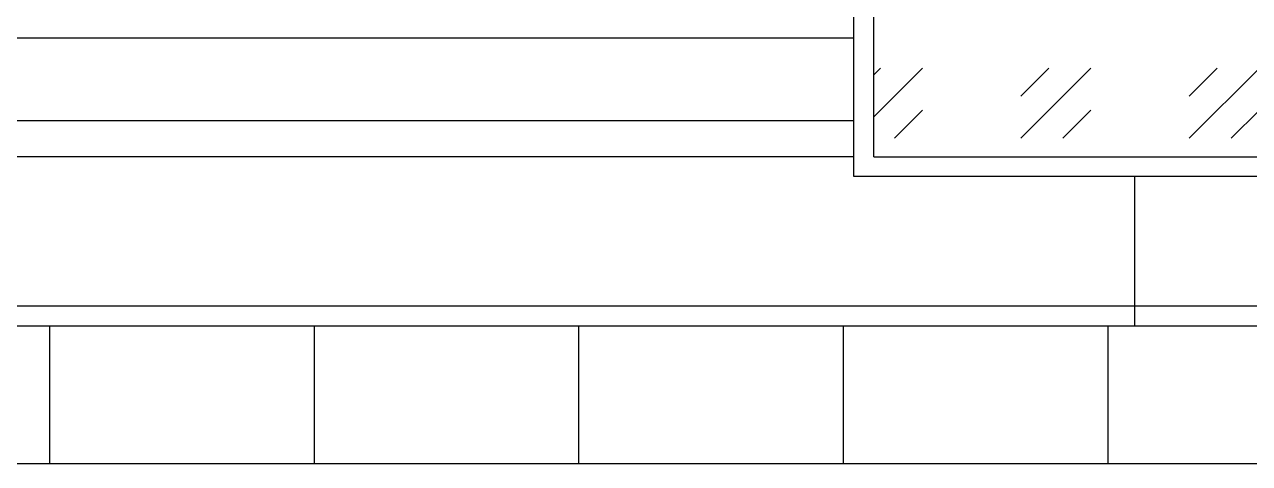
# Model space of a CAD drawing. Extents: x 3792242 to 5145247, y -1546315 to -1031918.
# Drawn here: x 4273890 to 4275741, y -1493650 to -1492986 of the extents above; entities that cross this region are included whole.
import ezdxf

# ---------------------------------------------------------------- set-up
doc = ezdxf.new("R2010")
doc.units = 0
doc.header["$MEASUREMENT"] = 0
doc.layers.add('TENKÁ', color=7, linetype='CONTINUOUS')
doc.layers.add('ZZ-elektro', color=221, linetype='CONTINUOUS')

msp = doc.modelspace()

# ---------------------------------------------------------------- hatches: boundary and pattern name
at = {"layer": 'ZZ-elektro', "lineweight": 30, "ltscale": 10}
h = msp.add_hatch(dxfattribs=at)
h.set_pattern_fill('GOST_GLASS', color=253, scale=30)
h.set_pattern_definition([(45, (56089.38, -4245.37), (254.558441, -3e-14), [150, -210]), (45, (56153.02, -4245.37), (254.558441, -3e-14), [60, -300]), (45, (56089.38, -4181.73), (254.558441, -3e-14), [60, -300])])
h.paths.add_polyline_path([(4275173.442, -1492545.641), (4275173.442, -1493185.641), (4276868.442, -1493185.641), (4276868.442, -1492545.641)])

# ---------------------------------------------------------------- linework, layer by layer
at = {"layer": 'TENKÁ'}
for p, q in [((4271633.442, -1493005.641), (4275143.442, -1493005.641)), ((4272837.714, -1493130.641), (4275143.442, -1493130.641)), ((4275143.442, -1493185.641), (4272837.714, -1493185.641)), ((4275567.714, -1493215.641), (4275567.714, -1493441.477)), ((4275567.714, -1493215.641), (4275567.714, -1493441.477))]:
    msp.add_line(p, q, dxfattribs=at)
at = {"layer": 'TENKÁ', "color": 8}
for p, q in [((4308877.714, -1493411.477), (4262338.633, -1493411.477)), ((4262327.714, -1493441.477), (4308877.714, -1493441.477)), ((4273927.714, -1493649.641), (4273927.714, -1493441.477)), ((4274327.714, -1493649.641), (4274327.714, -1493441.477)), ((4274727.714, -1493649.641), (4274727.714, -1493441.477)), ((4275127.714, -1493649.641), (4275127.714, -1493441.477)), ((4275527.714, -1493649.641), (4275527.714, -1493441.477)), ((4262327.714, -1493649.641), (4308877.714, -1493649.641))]:
    msp.add_line(p, q, dxfattribs=at)
at = {"layer": 'ZZ-elektro', "color": 253, "lineweight": 30, "ltscale": 10}
for p, q in [((4275143.442, -1493215.641), (4275143.442, -1492515.641)), ((4275143.442, -1493215.641), (4275143.442, -1492515.641)), ((4275173.442, -1493185.641), (4275173.442, -1492545.641)), ((4275173.442, -1493185.641), (4276868.442, -1493185.641)), ((4287428.442, -1493215.641), (4275143.442, -1493215.641))]:
    msp.add_line(p, q, dxfattribs=at)

doc.saveas('drawing.dxf')
